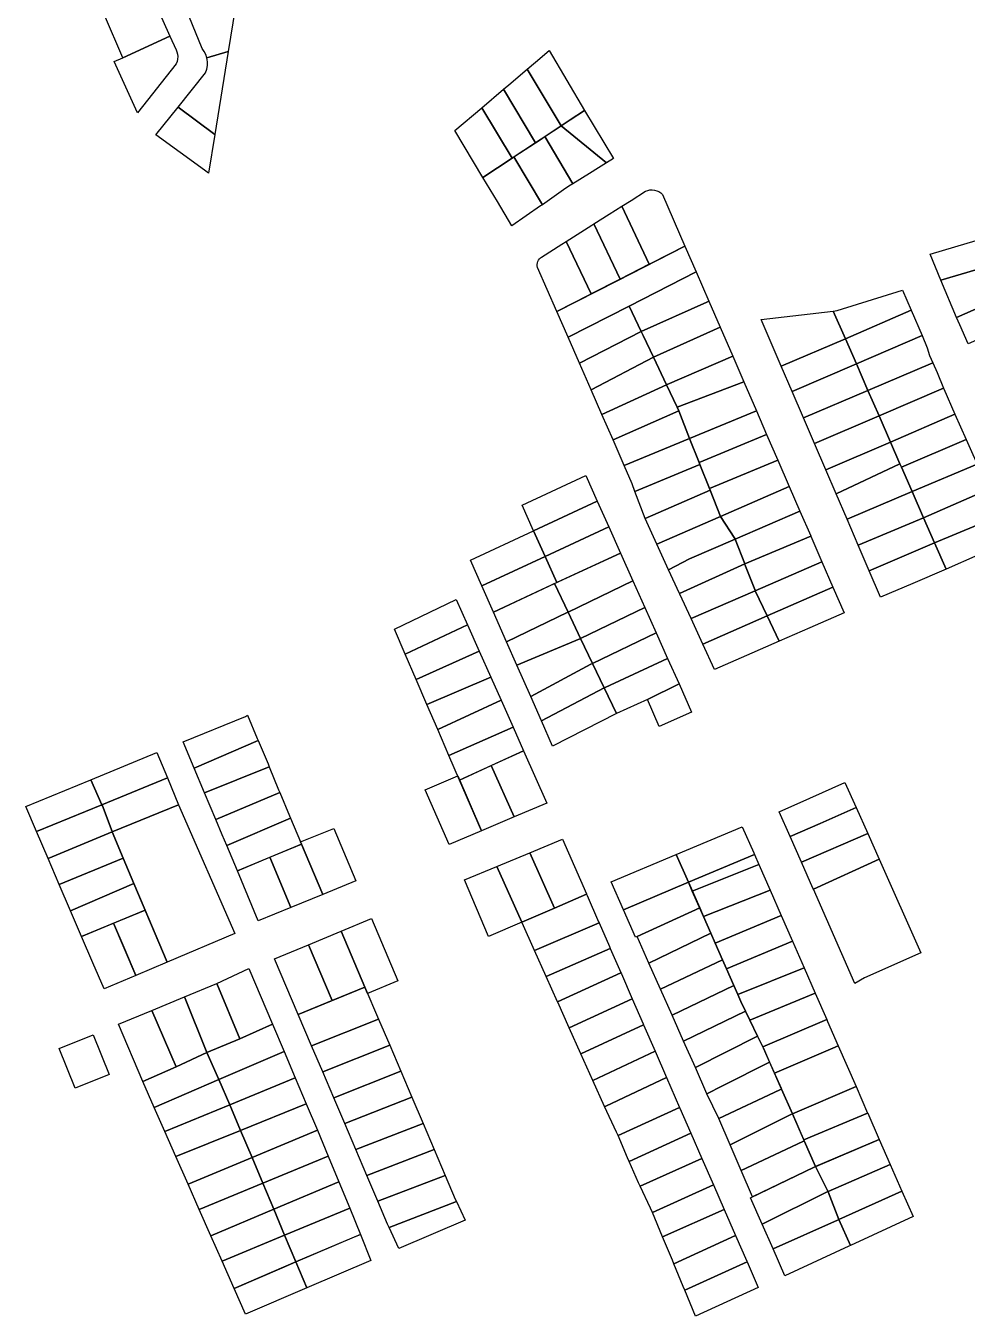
# Model space of a CAD drawing. Header units: millimetres. Extents: x 522658 to 553925, y 7796479 to 7820139.
# Drawn here: x 539886 to 540287, y 7804654 to 7805203 of the extents above; entities that cross this region are included whole.
import ezdxf

# ---------------------------------------------------------------- set-up
doc = ezdxf.new("R2010")
doc.units = ezdxf.units.MM
doc.layers.add('ZONA RESIDENCIAL 2 (ZR_2)', color=2, linetype='Continuous')

msp = doc.modelspace()

# ---------------------------------------------------------------- linework, layer by layer
at = {"layer": 'ZONA RESIDENCIAL 2 (ZR_2)'}
for points in [[(539972.46, 7805192.38), (539963.35, 7805189.6), (539962.9, 7805191.01), (539962.25, 7805192.34), (539961.4, 7805193.55), (539953.08, 7805213.71), (539977.53, 7805223.78), (539972.46, 7805192.38)], [(539919.81, 7805207.72), (539939.85, 7805216.4), (539947.68, 7805198.8), (539927.62, 7805189.69), (539919.81, 7805207.72)], [(539933.85, 7805166.29), (539923.98, 7805188.04), (539927.62, 7805189.69), (539947.68, 7805198.8), (539950.26, 7805192.99), (539950.61, 7805192.21), (539950.89, 7805191.2), (539951, 7805190.16), (539950.94, 7805189.11), (539950.7, 7805188.09), (539950.31, 7805187.12), (539933.85, 7805166.29)], [(539966.75, 7805156.97), (539951.11, 7805168.67), (539962.74, 7805183.22), (539963.29, 7805184.76), (539963.58, 7805186.36), (539963.6, 7805187.99), (539963.35, 7805189.6), (539972.46, 7805192.38), (539966.75, 7805156.97)], [(540103.16, 7805187.85), (540108.87, 7805192.7), (540124.03, 7805167.28), (540117.86, 7805163.21), (540113.99, 7805160.68), (540099.59, 7805184.83), (540103.16, 7805187.85)], [(540113.99, 7805160.68), (540105.49, 7805155.07), (540103.13, 7805153.53), (540089.55, 7805176.3), (540091.73, 7805178.15), (540099.59, 7805184.83), (540113.99, 7805160.68)], [(540103.13, 7805153.53), (540093.13, 7805146.93), (540080.28, 7805168.44), (540089.55, 7805176.3), (540103.13, 7805153.53)], [(539966.75, 7805156.97), (539964.1, 7805140.55), (539962.38, 7805141.8), (539941.66, 7805156.85), (539951.11, 7805168.67), (539966.75, 7805156.97)], [(540093.13, 7805146.93), (540080.76, 7805138.78), (540068.85, 7805158.74), (540080.28, 7805168.44), (540093.13, 7805146.93)], [(540133.36, 7805145.01), (540113.99, 7805160.68), (540117.86, 7805163.21), (540124.03, 7805167.28), (540136.24, 7805146.81), (540133.36, 7805145.01)], [(540126.06, 7805140.48), (540119.07, 7805136.11), (540107.11, 7805156.14), (540113.99, 7805160.68), (540133.36, 7805145.01), (540129.97, 7805142.9), (540126.06, 7805140.48)], [(540119.07, 7805136.11), (540117.34, 7805135.03), (540115.09, 7805133.47), (540106.04, 7805127.17), (540093.93, 7805147.46), (540103.13, 7805153.53), (540105.49, 7805155.07), (540107.11, 7805156.14), (540119.07, 7805136.11)], [(540106.04, 7805127.17), (540105.25, 7805126.62), (540093.06, 7805118.17), (540086.91, 7805128.47), (540080.76, 7805138.78), (540093.13, 7805146.93), (540093.93, 7805147.46), (540106.04, 7805127.17)], [(540151.52, 7805101.85), (540139.79, 7805126.5), (540143.74, 7805129.01), (540149.91, 7805132.92), (540150.83, 7805133.27), (540151.8, 7805133.46), (540152.78, 7805133.51), (540153.76, 7805133.39), (540154.71, 7805133.13), (540155.61, 7805132.72), (540156.43, 7805132.17), (540157.15, 7805131.5), (540166.65, 7805109.58), (540152.21, 7805102.2), (540151.52, 7805101.85)], [(540151.52, 7805101.85), (540139.16, 7805095.54), (540127.98, 7805119.02), (540134.51, 7805123.15), (540139.79, 7805126.5), (540151.52, 7805101.85)], [(540139.16, 7805095.54), (540138.85, 7805095.38), (540126.8, 7805089.23), (540116.18, 7805111.53), (540127.07, 7805118.44), (540127.98, 7805119.02), (540139.16, 7805095.54)], [(540305.24, 7805103.85), (540275.53, 7805095.08), (540270.95, 7805106.17), (540301.07, 7805115.06), (540305.24, 7805103.85)], [(540126.8, 7805089.23), (540125.49, 7805088.56), (540112.13, 7805081.74), (540104.03, 7805100.47), (540103.89, 7805101.1), (540103.85, 7805101.74), (540103.92, 7805102.38), (540104.1, 7805102.99), (540104.38, 7805103.57), (540104.76, 7805104.09), (540105.21, 7805104.54), (540105.74, 7805104.91), (540114.35, 7805110.37), (540116.18, 7805111.53), (540126.8, 7805089.23)], [(540142.96, 7805084.03), (540116.96, 7805070.76), (540112.13, 7805081.74), (540137.8, 7805094.85), (540166.65, 7805109.58), (540171.43, 7805098.57), (540142.96, 7805084.03)], [(540310.5, 7805091.66), (540282.22, 7805079.12), (540275.53, 7805095.08), (540305.24, 7805103.85), (540310.5, 7805091.66)], [(540142.96, 7805084.03), (540171.43, 7805098.57), (540176.82, 7805086.13), (540175.92, 7805085.73), (540148.11, 7805073.21), (540142.96, 7805084.03)], [(540315.31, 7805080.52), (540287.08, 7805067.96), (540283.52, 7805076.03), (540282.22, 7805079.12), (540310.5, 7805091.66), (540310.78, 7805091.01), (540315.31, 7805080.52)], [(540181.61, 7805075.08), (540153.34, 7805062.36), (540153.29, 7805062.33), (540148.92, 7805071.51), (540148.11, 7805073.21), (540175.92, 7805085.73), (540176.82, 7805086.13), (540181.61, 7805075.08)], [(540262.88, 7805082.31), (540234.9, 7805070.18), (540229.77, 7805081.93), (540231.46, 7805082.12), (540259.21, 7805090.76), (540262.88, 7805082.31)], [(540116.96, 7805070.76), (540142.96, 7805084.03), (540148.11, 7805073.21), (540121.79, 7805059.77), (540116.96, 7805070.76)], [(540234.9, 7805070.18), (540207.62, 7805058.46), (540199.04, 7805078.4), (540229.77, 7805081.93), (540234.9, 7805070.18)], [(540234.9, 7805070.18), (540262.88, 7805082.31), (540267.55, 7805071.55), (540239.57, 7805059.48), (540234.9, 7805070.18)], [(540158.89, 7805050.59), (540153.29, 7805062.33), (540153.34, 7805062.36), (540181.61, 7805075.08), (540186.99, 7805062.69), (540159.05, 7805050.66), (540158.89, 7805050.59)], [(540153.29, 7805062.33), (540126.76, 7805048.46), (540121.79, 7805059.77), (540148.11, 7805073.21), (540148.92, 7805071.51), (540153.29, 7805062.33)], [(540207.62, 7805058.46), (540234.9, 7805070.18), (540239.57, 7805059.48), (540212.25, 7805047.69), (540207.62, 7805058.46)], [(540239.57, 7805059.48), (540267.55, 7805071.55), (540269.7, 7805066.23), (540270.71, 7805062.96), (540272.1, 7805059.86), (540244.51, 7805048.17), (540239.57, 7805059.48)], [(540158.89, 7805050.59), (540131.39, 7805037.9), (540126.76, 7805048.46), (540153.29, 7805062.33), (540158.89, 7805050.59)], [(540191.72, 7805051.8), (540163.42, 7805041.07), (540158.89, 7805050.59), (540159.05, 7805050.66), (540186.99, 7805062.69), (540191.72, 7805051.8)], [(540212.25, 7805047.69), (540239.57, 7805059.48), (540244.51, 7805048.17), (540217.06, 7805036.51), (540212.25, 7805047.69)], [(540244.51, 7805048.17), (540272.1, 7805059.86), (540273.91, 7805055.82), (540276.62, 7805049.12), (540249.22, 7805037.38), (540244.51, 7805048.17)], [(540163.42, 7805041.07), (540164.05, 7805039.48), (540136.12, 7805027.13), (540131.39, 7805037.9), (540158.89, 7805050.59), (540163.42, 7805041.07)], [(540164.05, 7805039.48), (540163.42, 7805041.07), (540191.72, 7805051.8), (540197.07, 7805039.47), (540168.68, 7805027.73), (540164.05, 7805039.48)], [(540217.06, 7805036.51), (540244.51, 7805048.17), (540249.22, 7805037.38), (540221.75, 7805025.61), (540217.06, 7805036.51)], [(540249.22, 7805037.38), (540276.62, 7805049.12), (540276.73, 7805048.86), (540281.52, 7805038.08), (540254.13, 7805026.14), (540249.22, 7805037.38)], [(540136.12, 7805027.13), (540164.05, 7805039.48), (540168.68, 7805027.73), (540140.9, 7805016.24), (540136.12, 7805027.13)], [(540172.71, 7805017.46), (540168.68, 7805027.73), (540197.07, 7805039.47), (540201.41, 7805029.46), (540172.71, 7805017.46)], [(540221.75, 7805025.61), (540249.22, 7805037.38), (540254.13, 7805026.14), (540226.6, 7805014.34), (540221.75, 7805025.61)], [(540258.13, 7805016.97), (540254.13, 7805026.14), (540281.52, 7805038.08), (540286.33, 7805027.26), (540258.74, 7805015.57), (540258.13, 7805016.97)], [(540172.71, 7805017.46), (540173.02, 7805016.67), (540145.43, 7805005.14), (540144.21, 7805008.38), (540140.9, 7805016.24), (540168.68, 7805027.73), (540172.71, 7805017.46)], [(540177.05, 7805006.41), (540173.02, 7805016.67), (540172.71, 7805017.46), (540201.41, 7805029.46), (540206.14, 7805018.57), (540177.05, 7805006.41)], [(540258.13, 7805016.97), (540230.99, 7805004.14), (540226.6, 7805014.34), (540254.13, 7805026.14), (540258.13, 7805016.97)], [(540263.29, 7805005.14), (540258.74, 7805015.57), (540286.33, 7805027.26), (540288.03, 7805023.45), (540290.88, 7805016.83), (540263.29, 7805005.14)], [(540177.05, 7805006.41), (540177.34, 7805005.68), (540149.76, 7804993.67), (540145.43, 7805005.14), (540173.02, 7805016.67), (540177.05, 7805006.41)], [(540177.05, 7805006.41), (540206.14, 7805018.57), (540211.02, 7805007.33), (540181.73, 7804994.59), (540177.34, 7805005.68), (540177.05, 7805006.41)], [(540258.74, 7805015.57), (540263.29, 7805005.14), (540235.61, 7804993.41), (540230.99, 7805004.14), (540258.13, 7805016.97), (540258.74, 7805015.57)], [(540263.29, 7805005.14), (540290.88, 7805016.83), (540295.57, 7805005.97), (540268.16, 7804993.96), (540263.29, 7805005.14)], [(540102.29, 7804988.48), (540097.42, 7804999.36), (540124.46, 7805011.94), (540129.33, 7805001.07), (540102.29, 7804988.48)], [(540181.73, 7804994.59), (540154.72, 7804982.83), (540149.76, 7804993.67), (540177.34, 7805005.68), (540181.73, 7804994.59)], [(540181.73, 7804994.59), (540211.02, 7805007.33), (540215.56, 7804996.86), (540187.97, 7804984.88), (540187.83, 7804985.25), (540181.73, 7804994.59)], [(540235.61, 7804993.41), (540263.29, 7805005.14), (540268.16, 7804993.96), (540240.36, 7804982.38), (540235.61, 7804993.41)], [(540268.16, 7804993.96), (540295.57, 7805005.97), (540300.39, 7804994.81), (540272.79, 7804983.35), (540268.16, 7804993.96)], [(540107.24, 7804977.55), (540102.33, 7804988.5), (540129.33, 7805001.07), (540134.24, 7804990.12), (540107.24, 7804977.55)], [(540154.72, 7804982.83), (540181.73, 7804994.59), (540187.83, 7804985.25), (540187.97, 7804984.88), (540168.65, 7804976.49), (540159.74, 7804971.9), (540154.72, 7804982.83)], [(540220.21, 7804986.14), (540192.08, 7804974.42), (540187.97, 7804984.88), (540215.56, 7804996.86), (540220.15, 7804986.28), (540220.21, 7804986.14)], [(540240.36, 7804982.38), (540268.16, 7804993.96), (540272.79, 7804983.35), (540245.05, 7804971.48), (540240.36, 7804982.38)], [(540305.03, 7804984.04), (540291.29, 7804978.03), (540277.7, 7804972.09), (540272.79, 7804983.35), (540300.39, 7804994.81), (540305.03, 7804984.04)], [(540107.24, 7804977.55), (540080.29, 7804965), (540075.44, 7804975.98), (540102.33, 7804988.5), (540107.24, 7804977.55)], [(540107.24, 7804977.55), (540134.24, 7804990.12), (540139.22, 7804979.01), (540112.16, 7804966.41), (540107.24, 7804977.55)], [(540192.08, 7804974.42), (540164.41, 7804961.73), (540159.74, 7804971.9), (540168.65, 7804976.49), (540187.97, 7804984.88), (540192.08, 7804974.42)], [(540192.08, 7804974.42), (540220.21, 7804986.14), (540224.93, 7804975.27), (540196.6, 7804962.98), (540196.36, 7804963.48), (540192.19, 7804974.13), (540192.08, 7804974.42)], [(540263.64, 7804966.08), (540249.9, 7804960.21), (540245.05, 7804971.48), (540272.79, 7804983.35), (540277.7, 7804972.09), (540263.64, 7804966.08)], [(540080.29, 7804965), (540107.24, 7804977.55), (540112.16, 7804966.41), (540085.21, 7804953.86), (540080.29, 7804965)], [(540116.99, 7804953.91), (540111.25, 7804965.98), (540139.22, 7804979.01), (540144.51, 7804967.21), (540116.99, 7804953.91)], [(540196.6, 7804962.98), (540169.27, 7804951.13), (540164.49, 7804961.55), (540164.41, 7804961.73), (540192.08, 7804974.42), (540192.19, 7804974.13), (540196.36, 7804963.48), (540196.6, 7804962.98)], [(540196.6, 7804962.98), (540224.93, 7804975.27), (540229.62, 7804964.47), (540201.7, 7804952.23), (540196.6, 7804962.98)], [(540116.99, 7804953.91), (540116.93, 7804953.88), (540090.78, 7804941.24), (540085.21, 7804953.86), (540111.25, 7804965.98), (540116.99, 7804953.91)], [(540122.33, 7804942.67), (540116.99, 7804953.91), (540144.51, 7804967.21), (540149.6, 7804955.85), (540122.33, 7804942.67)], [(540169.27, 7804951.13), (540196.6, 7804962.98), (540201.7, 7804952.23), (540174.29, 7804940.21), (540169.27, 7804951.13)], [(540201.7, 7804952.23), (540229.62, 7804964.47), (540234.36, 7804953.55), (540219.84, 7804947.19), (540206.8, 7804941.48), (540201.7, 7804952.23)], [(540074.27, 7804948.41), (540047.68, 7804936.01), (540043.09, 7804946.63), (540069.43, 7804959.27), (540074.27, 7804948.41)], [(540122.33, 7804942.67), (540121.98, 7804942.5), (540095.15, 7804931.35), (540090.78, 7804941.24), (540116.93, 7804953.88), (540116.99, 7804953.91), (540122.33, 7804942.67)], [(540127.38, 7804932.05), (540122.33, 7804942.67), (540149.6, 7804955.85), (540154.46, 7804945), (540127.38, 7804932.05)], [(540079.22, 7804937.3), (540052.35, 7804925.21), (540047.68, 7804936.01), (540074.27, 7804948.41), (540079.22, 7804937.3)], [(540174.29, 7804940.21), (540201.7, 7804952.23), (540206.8, 7804941.48), (540192.86, 7804935.36), (540179.25, 7804929.4), (540174.29, 7804940.21)], [(540132.35, 7804921.6), (540127.38, 7804932.05), (540154.46, 7804945), (540159.3, 7804934.2), (540132.7, 7804921.78), (540132.35, 7804921.6)], [(540127.38, 7804932.05), (540126.66, 7804931.71), (540101.08, 7804917.94), (540095.15, 7804931.35), (540121.98, 7804942.5), (540122.33, 7804942.67), (540127.38, 7804932.05)], [(540084.14, 7804926.24), (540056.92, 7804914.64), (540052.35, 7804925.21), (540079.22, 7804937.3), (540084.14, 7804926.24)], [(540132.35, 7804921.6), (540105.62, 7804907.65), (540101.08, 7804917.94), (540126.66, 7804931.71), (540127.38, 7804932.05), (540132.35, 7804921.6)], [(540137.53, 7804910.7), (540132.35, 7804921.6), (540132.7, 7804921.78), (540159.3, 7804934.2), (540164.17, 7804923.34), (540150.73, 7804916.74), (540137.53, 7804910.7)], [(540088.53, 7804916.37), (540061.53, 7804903.99), (540056.92, 7804914.64), (540084.14, 7804926.24), (540088.53, 7804916.37)], [(540137.53, 7804910.7), (540110.36, 7804896.92), (540105.62, 7804907.65), (540132.35, 7804921.6), (540137.53, 7804910.7)], [(540150.73, 7804916.74), (540164.17, 7804923.34), (540169.53, 7804911.39), (540155.78, 7804905.16), (540150.73, 7804916.74)], [(540093.62, 7804904.92), (540066.31, 7804892.93), (540061.53, 7804903.99), (540088.53, 7804916.37), (540093.62, 7804904.92)], [(539985.2, 7804899.25), (539957.91, 7804887.56), (539953.23, 7804898.64), (539979.79, 7804909.49), (539980.61, 7804910.05), (539984.81, 7804900.17), (539985.2, 7804899.25)], [(540098.08, 7804894.89), (540070.87, 7804882.38), (540066.31, 7804892.93), (540093.62, 7804904.92), (540098.08, 7804894.89)], [(539957.91, 7804887.56), (539985.2, 7804899.25), (539989.41, 7804889.33), (539989.92, 7804888.12), (539962.38, 7804876.98), (539957.91, 7804887.56)], [(539946.67, 7804883.41), (539918.76, 7804871.93), (539914.01, 7804882.59), (539942.05, 7804894.12), (539946.67, 7804883.41)], [(540094.01, 7804866.73), (540084.34, 7804888.58), (540098.08, 7804894.89), (540107.97, 7804872.67), (540094.01, 7804866.73)], [(539993.89, 7804878.28), (539994.37, 7804877.12), (539967.16, 7804865.65), (539962.38, 7804876.98), (539989.92, 7804888.12), (539993.89, 7804878.28)], [(540094.01, 7804866.73), (540080.18, 7804860.85), (540070.87, 7804882.38), (540084.34, 7804888.58), (540094.01, 7804866.73)], [(539918.76, 7804871.93), (539890.97, 7804860.5), (539886.37, 7804871.23), (539914.01, 7804882.59), (539918.76, 7804871.93)], [(539918.76, 7804871.93), (539946.67, 7804883.41), (539951.26, 7804871.91), (539923.11, 7804860.35), (539923.04, 7804860.52), (539918.93, 7804871.55), (539918.76, 7804871.93)], [(540066.38, 7804854.97), (540056.14, 7804878.32), (540070.06, 7804884.26), (540080.18, 7804860.85), (540066.38, 7804854.97)], [(539967.16, 7804865.65), (539994.37, 7804877.12), (539998.49, 7804867.24), (539998.91, 7804866.25), (539971.81, 7804854.6), (539969.91, 7804859.13), (539967.16, 7804865.65)], [(540224.21, 7804864.03), (540211.42, 7804858.43), (540206.81, 7804868.9), (540219.84, 7804874.76), (540234.72, 7804881.44), (540239.5, 7804870.73), (540224.21, 7804864.03)], [(539923.11, 7804860.35), (539895.84, 7804849.14), (539890.97, 7804860.5), (539918.76, 7804871.93), (539918.93, 7804871.55), (539923.04, 7804860.52), (539923.11, 7804860.35)], [(539975.23, 7804817.12), (539946.43, 7804804.93), (539932.32, 7804838.45), (539927.81, 7804849.18), (539923.11, 7804860.35), (539951.26, 7804871.91), (539975.23, 7804817.12)], [(539971.81, 7804854.6), (539998.91, 7804866.25), (540003.15, 7804856.19), (540003.55, 7804855.22), (539976.34, 7804843.77), (539971.81, 7804854.6)], [(540244.41, 7804859.72), (540216.23, 7804847.5), (540211.42, 7804858.43), (540224.21, 7804864.03), (540239.5, 7804870.73), (540244.41, 7804859.72)], [(540026.78, 7804839.52), (540012.75, 7804833.79), (540003.15, 7804856.19), (540017.34, 7804861.87), (540026.78, 7804839.52)], [(540196.23, 7804850.8), (540168.13, 7804838.96), (540162.93, 7804850.75), (540191.06, 7804862.61), (540195.93, 7804851.5), (540196.23, 7804850.8)], [(539927.81, 7804849.18), (539900.61, 7804838), (539895.84, 7804849.14), (539923.11, 7804860.35), (539927.81, 7804849.18)], [(539999.11, 7804828.22), (539990.17, 7804849.59), (540003.55, 7804855.22), (540012.75, 7804833.79), (539999.11, 7804828.22)], [(540124.85, 7804833.85), (540111.26, 7804828.01), (540100.71, 7804851.53), (540114.59, 7804857.33), (540124.78, 7804834.01), (540124.85, 7804833.85)], [(540249.31, 7804848.73), (540221.29, 7804836.02), (540221.11, 7804836.42), (540216.23, 7804847.5), (540244.41, 7804859.72), (540249.31, 7804848.73)], [(539999.11, 7804828.22), (539985.23, 7804822.54), (539976.34, 7804843.77), (539990.17, 7804849.59), (539999.11, 7804828.22)], [(540111.26, 7804828.01), (540097.3, 7804822.02), (540086.68, 7804845.68), (540100.71, 7804851.53), (540111.26, 7804828.01)], [(540135.31, 7804839.11), (540162.93, 7804850.75), (540168.13, 7804838.96), (540140.56, 7804827.21), (540135.31, 7804839.11)], [(540168.13, 7804838.96), (540196.23, 7804850.8), (540198.12, 7804846.5), (540169.78, 7804835.22), (540168.13, 7804838.96)], [(539932.32, 7804838.45), (539905.39, 7804826.85), (539900.61, 7804838), (539927.81, 7804849.18), (539932.32, 7804838.45)], [(540097.3, 7804822.02), (540083.18, 7804815.96), (540072.98, 7804839.96), (540086.68, 7804845.68), (540097.3, 7804822.02)], [(540169.78, 7804835.22), (540198.12, 7804846.5), (540202.88, 7804835.62), (540174.58, 7804824.34), (540169.78, 7804835.22)], [(540267.06, 7804808.93), (540243.05, 7804798.32), (540238.93, 7804795.93), (540221.29, 7804836.02), (540249.31, 7804848.73), (540267.06, 7804808.93)], [(540172.95, 7804828.04), (540146.33, 7804815.97), (540145.65, 7804815.66), (540140.56, 7804827.21), (540168.13, 7804838.96), (540172.95, 7804828.04)], [(539937.12, 7804827.04), (539910.07, 7804815.92), (539905.39, 7804826.85), (539932.32, 7804838.45), (539937.12, 7804827.04)], [(540130.18, 7804821.67), (540102.68, 7804810.01), (540097.42, 7804821.74), (540097.3, 7804822.02), (540111.26, 7804828.01), (540124.85, 7804833.85), (540125.09, 7804833.29), (540129.96, 7804822.16), (540130.18, 7804821.67)], [(540207.57, 7804824.9), (540179.55, 7804813.06), (540177.68, 7804817.3), (540174.58, 7804824.34), (540202.88, 7804835.62), (540207.57, 7804824.9)], [(540174.58, 7804824.34), (540177.68, 7804817.3), (540151.31, 7804804.56), (540146.33, 7804815.97), (540172.95, 7804828.04), (540174.58, 7804824.34)], [(539933.09, 7804799.29), (539923.73, 7804821.53), (539937.12, 7804827.04), (539946.43, 7804804.93), (539933.09, 7804799.29)], [(540044.61, 7804797.1), (540031.74, 7804791.7), (540030.59, 7804794.39), (540020.46, 7804818.15), (540033.43, 7804823.51), (540044.61, 7804797.1)], [(540212.38, 7804813.92), (540184.38, 7804802.11), (540182.7, 7804805.92), (540179.55, 7804813.06), (540207.57, 7804824.9), (540212.38, 7804813.92)], [(539933.09, 7804799.29), (539919.64, 7804793.6), (539914.85, 7804804.77), (539910.07, 7804815.92), (539923.73, 7804821.53), (539928.43, 7804810.36), (539933.09, 7804799.29)], [(540016.65, 7804788.63), (540006.52, 7804812.39), (540020.46, 7804818.15), (540030.59, 7804794.39), (540016.65, 7804788.63)], [(540107.65, 7804798.93), (540102.68, 7804810.01), (540130.18, 7804821.67), (540134.53, 7804811.69), (540134.91, 7804810.81), (540107.65, 7804798.93)], [(540179.55, 7804813.06), (540182.7, 7804805.92), (540156.25, 7804793.48), (540151.31, 7804804.56), (540177.68, 7804817.3), (540179.55, 7804813.06)], [(540016.65, 7804788.63), (540002.23, 7804782.67), (539992.1, 7804806.44), (540006.52, 7804812.39), (540016.65, 7804788.63)], [(540217.35, 7804802.56), (540189.21, 7804791.17), (540187.47, 7804795.11), (540184.38, 7804802.11), (540212.38, 7804813.92), (540217.35, 7804802.56)], [(540139.43, 7804800.48), (540112.48, 7804788.15), (540107.65, 7804798.93), (540134.91, 7804810.81), (540139.38, 7804800.59), (540139.43, 7804800.48)], [(540184.38, 7804802.11), (540187.47, 7804795.11), (540161.19, 7804782.43), (540156.25, 7804793.48), (540182.7, 7804805.92), (540184.38, 7804802.11)], [(539977.44, 7804772.44), (539967.59, 7804795.96), (539981.19, 7804802.35), (539991.33, 7804778.62), (539977.44, 7804772.44)], [(540144.28, 7804789.36), (540117.47, 7804777.03), (540112.55, 7804787.99), (540112.48, 7804788.15), (540139.43, 7804800.48), (540139.63, 7804800.02), (540144.28, 7804789.36)], [(540222.07, 7804791.77), (540194.3, 7804780.32), (540192.46, 7804784.16), (540190.49, 7804788.26), (540189.21, 7804791.17), (540217.35, 7804802.56), (540222.07, 7804791.77)], [(539977.44, 7804772.44), (539963.42, 7804766.55), (539953.88, 7804790.22), (539967.59, 7804795.96), (539977.44, 7804772.44)], [(540189.21, 7804791.17), (540190.49, 7804788.26), (540192.46, 7804784.16), (540166.06, 7804771.35), (540161.19, 7804782.43), (540187.47, 7804795.11), (540189.21, 7804791.17)], [(539963.42, 7804766.55), (539950.25, 7804760.47), (539939.96, 7804784.39), (539953.88, 7804790.22), (539963.42, 7804766.55)], [(540036.4, 7804780.77), (540007.91, 7804769.34), (540002.23, 7804782.67), (540030.59, 7804794.39), (540036.4, 7804780.77)], [(540122.39, 7804766.05), (540117.47, 7804777.03), (540144.28, 7804789.36), (540148.93, 7804778.71), (540149.09, 7804778.33), (540122.39, 7804766.05)], [(540226.98, 7804780.56), (540199.78, 7804768.91), (540197.56, 7804773.54), (540194.3, 7804780.32), (540222.07, 7804791.77), (540226.98, 7804780.56)], [(539950.25, 7804760.47), (539936.13, 7804754.2), (539925.78, 7804778.6), (539939.96, 7804784.39), (539950.25, 7804760.47)], [(540194.3, 7804780.32), (540197.56, 7804773.54), (540171.22, 7804760.24), (540166.06, 7804771.35), (540192.46, 7804784.16), (540194.3, 7804780.32)], [(539963.42, 7804766.55), (539977.44, 7804772.44), (539991.33, 7804778.62), (539996.2, 7804766.98), (539968.46, 7804755.02), (539963.42, 7804766.55)], [(540041.11, 7804769.73), (540012.62, 7804758.29), (540007.91, 7804769.34), (540036.4, 7804780.77), (540041.11, 7804769.73)], [(540127.49, 7804754.7), (540122.39, 7804766.05), (540149.09, 7804778.33), (540154.01, 7804767.09), (540127.49, 7804754.7)], [(540231.85, 7804769.43), (540229.58, 7804768.45), (540204.7, 7804757.77), (540200.02, 7804768.41), (540199.78, 7804768.91), (540226.98, 7804780.56), (540227.31, 7804779.8), (540231.85, 7804769.43)], [(539907.36, 7804751.4), (539900.54, 7804768.28), (539914.98, 7804774.14), (539921.8, 7804757.22), (539907.36, 7804751.4)], [(540176.02, 7804749.05), (540171.22, 7804760.24), (540197.56, 7804773.54), (540200.02, 7804768.41), (540202.63, 7804762.49), (540182.59, 7804752.37), (540176.02, 7804749.05)], [(540045.88, 7804758.55), (540017.29, 7804747.34), (540012.62, 7804758.29), (540041.11, 7804769.73), (540045.88, 7804758.55)], [(540204.7, 7804757.77), (540229.58, 7804768.45), (540231.85, 7804769.43), (540239.47, 7804752.03), (540212.36, 7804740.42), (540207.7, 7804750.99), (540204.7, 7804757.77)], [(539968.46, 7804755.02), (539941, 7804743.18), (539936.13, 7804754.2), (539950.25, 7804760.47), (539963.42, 7804766.55), (539968.46, 7804755.02)], [(539973.14, 7804744.35), (539968.46, 7804755.02), (539996.2, 7804766.98), (540000.89, 7804755.73), (539973.14, 7804744.35)], [(540132.5, 7804743.56), (540127.49, 7804754.7), (540154.01, 7804767.09), (540158.89, 7804755.91), (540133, 7804743.77), (540132.5, 7804743.56)], [(540181.08, 7804738.47), (540176.02, 7804749.05), (540182.59, 7804752.37), (540202.63, 7804762.49), (540207.54, 7804751.35), (540207.7, 7804750.99), (540207.08, 7804750.67), (540181.08, 7804738.47)], [(540050.58, 7804747.51), (540021.99, 7804736.31), (540017.29, 7804747.34), (540045.88, 7804758.55), (540050.58, 7804747.51)], [(539973.14, 7804744.35), (539945.49, 7804733.01), (539941, 7804743.18), (539968.46, 7804755.02), (539973.14, 7804744.35)], [(539977.73, 7804733.42), (539973.14, 7804744.35), (540000.89, 7804755.73), (540005.62, 7804744.72), (539977.73, 7804733.42)], [(540137.61, 7804732.61), (540132.5, 7804743.56), (540133, 7804743.77), (540158.89, 7804755.91), (540164.43, 7804743.22), (540138.22, 7804731.22), (540137.61, 7804732.61)], [(540185.93, 7804727.29), (540181.08, 7804738.47), (540207.08, 7804750.67), (540207.7, 7804750.99), (540212.36, 7804740.42), (540211.72, 7804740.14), (540185.93, 7804727.29)], [(540244.38, 7804740.82), (540217.23, 7804729.4), (540212.36, 7804740.42), (540239.47, 7804752.03), (540244.38, 7804740.82)], [(540055.33, 7804736.37), (540026.67, 7804725.34), (540021.99, 7804736.31), (540050.58, 7804747.51), (540055.33, 7804736.37)], [(539977.73, 7804733.42), (539950.23, 7804722.28), (539945.49, 7804733.01), (539973.14, 7804744.35), (539977.73, 7804733.42)], [(539982.56, 7804721.91), (539977.73, 7804733.42), (540005.62, 7804744.72), (540010.35, 7804733.51), (539982.56, 7804721.91)], [(540169.23, 7804732.24), (540143, 7804720.24), (540142.31, 7804721.81), (540138.22, 7804731.22), (540164.43, 7804743.22), (540164.55, 7804742.94), (540169.23, 7804732.24)], [(540190.55, 7804716.36), (540185.93, 7804727.29), (540211.72, 7804740.14), (540212.36, 7804740.42), (540217.39, 7804729.03), (540216.75, 7804728.75), (540190.55, 7804716.36)], [(540217.23, 7804729.4), (540244.38, 7804740.82), (540244.41, 7804740.76), (540249.34, 7804729.51), (540222.2, 7804718.11), (540217.39, 7804729.03), (540217.23, 7804729.4)], [(540060.03, 7804725.34), (540031.37, 7804714.31), (540026.67, 7804725.34), (540055.33, 7804736.37), (540060.03, 7804725.34)], [(539982.56, 7804721.91), (539955.41, 7804710.58), (539950.23, 7804722.28), (539977.73, 7804733.42), (539982.56, 7804721.91)], [(539987.13, 7804711), (539982.56, 7804721.91), (540010.35, 7804733.51), (540014.89, 7804722.49), (539987.13, 7804711)], [(540173.91, 7804721.52), (540147.61, 7804709.65), (540146.97, 7804711.11), (540143, 7804720.24), (540169.23, 7804732.24), (540173.91, 7804721.52)], [(540195.42, 7804705.11), (540190.55, 7804716.36), (540216.75, 7804728.75), (540217.39, 7804729.03), (540222.2, 7804718.11), (540221.56, 7804717.84), (540195.42, 7804705.11)], [(540253.97, 7804718.94), (540227.52, 7804707.38), (540222.21, 7804718.11), (540222.27, 7804718.14), (540249.34, 7804729.51), (540253.97, 7804718.94)], [(540064.73, 7804714.31), (540036.08, 7804703.28), (540031.37, 7804714.31), (540060.03, 7804725.34), (540064.73, 7804714.31)], [(539955.41, 7804710.58), (539982.56, 7804721.91), (539987.13, 7804711), (539960.16, 7804699.84), (539955.41, 7804710.58)], [(539991.81, 7804699.86), (539987.13, 7804711), (540014.89, 7804722.49), (540019.47, 7804711.48), (539991.81, 7804699.86)], [(540152.92, 7804698.44), (540152.01, 7804700.35), (540147.61, 7804709.65), (540173.91, 7804721.52), (540178.81, 7804710.29), (540152.92, 7804698.44)], [(540227.51, 7804707.4), (540199.48, 7804693.58), (540194.58, 7804704.7), (540221.56, 7804717.84), (540222.21, 7804718.11), (540227.51, 7804707.4)], [(540227.52, 7804707.38), (540253.97, 7804718.94), (540258.94, 7804707.58), (540232.18, 7804695.48), (540227.55, 7804707.31), (540227.52, 7804707.38)], [(540069.51, 7804703.21), (540040.86, 7804692.19), (540040.21, 7804693.59), (540036.08, 7804703.28), (540064.73, 7804714.31), (540069.03, 7804704.23), (540069.51, 7804703.21)], [(539991.81, 7804699.86), (539965.11, 7804688.64), (539960.16, 7804699.84), (539987.13, 7804711), (539991.81, 7804699.86)], [(539996.44, 7804688.82), (539991.81, 7804699.86), (540019.47, 7804711.48), (540024.18, 7804700.34), (539996.44, 7804688.82)], [(540157.16, 7804688.22), (540152.92, 7804698.44), (540178.81, 7804710.29), (540183.37, 7804699.85), (540157.16, 7804688.22)], [(540199.48, 7804693.58), (540227.51, 7804707.4), (540227.55, 7804707.31), (540232.18, 7804695.48), (540231.56, 7804695.2), (540204.14, 7804683.01), (540199.48, 7804693.58)], [(540232.18, 7804695.48), (540258.94, 7804707.58), (540263.68, 7804696.75), (540237.04, 7804684.46), (540232.18, 7804695.48)], [(540073.2, 7804695.25), (540045.04, 7804683.19), (540040.86, 7804692.19), (540069.51, 7804703.21), (540073.2, 7804695.25)], [(539996.44, 7804688.82), (539969.9, 7804677.8), (539965.11, 7804688.64), (539991.81, 7804699.86), (539996.44, 7804688.82)], [(539996.44, 7804688.82), (540024.18, 7804700.34), (540028.64, 7804689.21), (540001.21, 7804677.46), (539996.44, 7804688.82)], [(540161.94, 7804676.72), (540161.33, 7804678.18), (540157.16, 7804688.22), (540183.37, 7804699.85), (540188.22, 7804688.75), (540161.94, 7804676.72)], [(540204.14, 7804683.01), (540231.56, 7804695.2), (540232.18, 7804695.48), (540237.04, 7804684.46), (540236.41, 7804684.17), (540209.17, 7804671.6), (540204.14, 7804683.01)], [(539969.9, 7804677.8), (539996.44, 7804688.82), (540001.21, 7804677.46), (539975.02, 7804666.23), (539969.9, 7804677.8)], [(540005.86, 7804666.4), (540001.21, 7804677.46), (540026.1, 7804688.12), (540028.64, 7804689.21), (540033.1, 7804678.07), (540005.86, 7804666.4)], [(540166.61, 7804665.46), (540165.99, 7804666.96), (540161.94, 7804676.72), (540188.22, 7804688.75), (540193.02, 7804677.76), (540193.1, 7804677.59), (540166.61, 7804665.46)], [(539979.86, 7804655.26), (539975.02, 7804666.23), (539995.38, 7804674.96), (540001.21, 7804677.46), (540005.86, 7804666.4), (539979.86, 7804655.26)], [(540171.2, 7804654.4), (540166.61, 7804665.46), (540193.1, 7804677.59), (540197.88, 7804666.65), (540171.2, 7804654.4)]]:
    msp.add_lwpolyline(points, close=True, dxfattribs=at)

doc.saveas('drawing.dxf')
